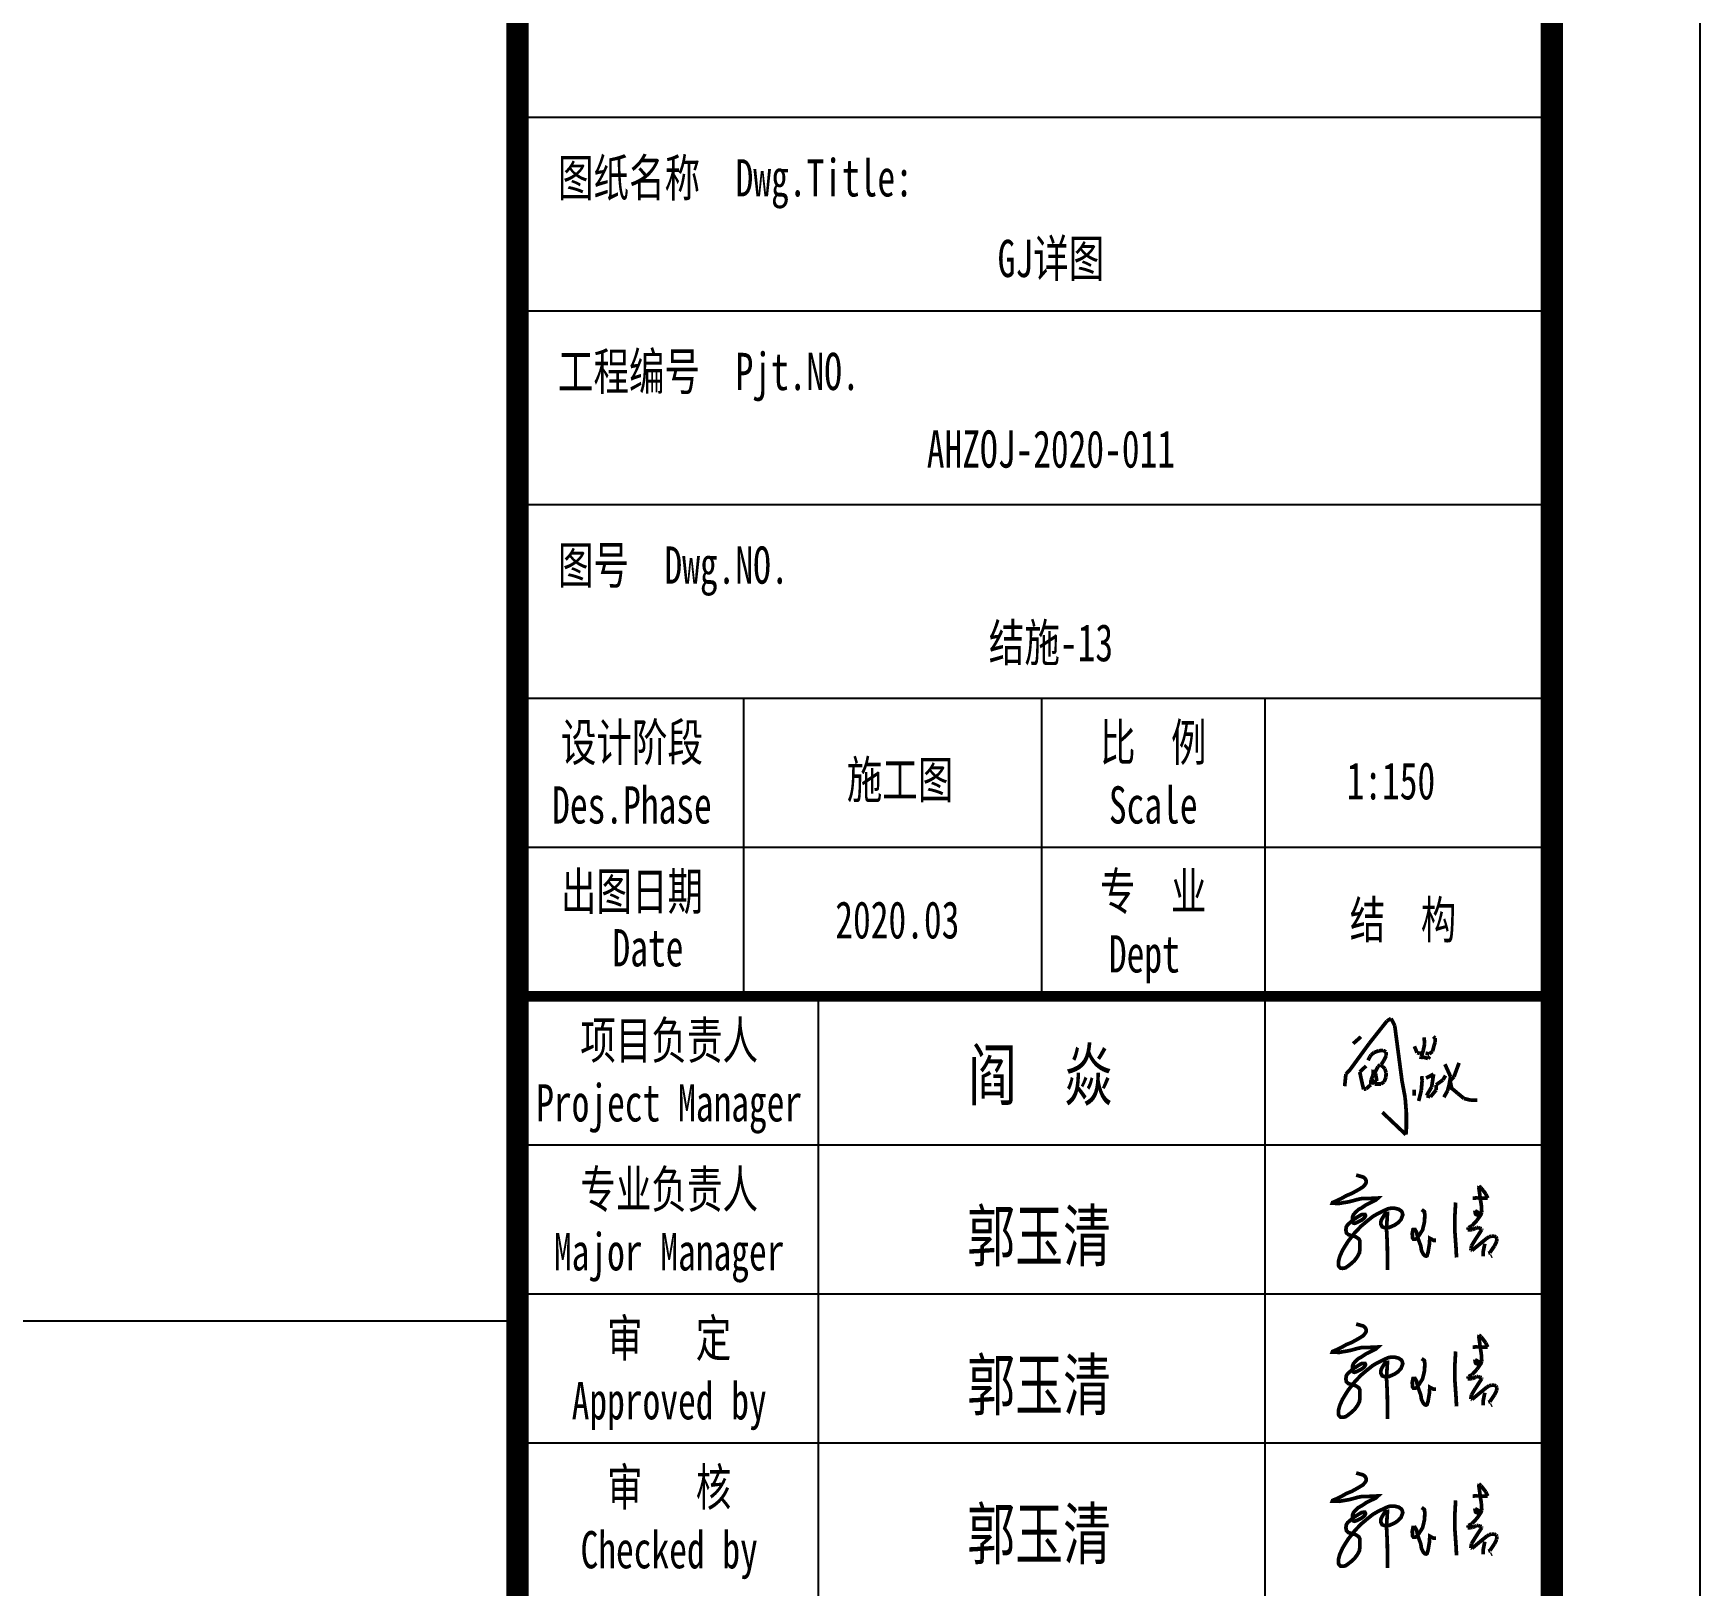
# Model space of a CAD drawing. Extents: x 180850 to 1399066, y 48356 to 327880.
# Drawn here: x 1387106 to 1399066, y 146058 to 157198 of the extents above; entities that cross this region are included whole.
import ezdxf
from ezdxf.enums import TextEntityAlignment as Align

# ---------------------------------------------------------------- set-up
doc = ezdxf.new("R2010")
doc.units = 0
doc.header["$LTSCALE"] = 1000
for name, color, linetype in [('AXIS', 3, 'Continuous'), ('PUB_TEXT', 7, 'Continuous'), ('PUB_TITLE', 4, 'Continuous'), ('填充', 251, 'Continuous')]:
    doc.layers.add(name, color=color, linetype=linetype)
doc.styles.add('_gyy_title_ST', font='', dxfattribs={"width": 0.8})
doc.styles.get('_gyy_title_ST').set_extended_font_data('SimSun')

# ---------------------------------------------------------------- blocks, each defined once
blk = doc.blocks.new('asdf')
at = {"color": 2, "lineweight": 25, "const_width": 25}
for points in [[(2531310, 1895199), (2531428, 1895348)], [(2531428, 1895348), (2531455, 1895365)], [(2531455, 1895365), (2531480, 1895318)], [(2531201, 1895196), (2531253, 1895242)], [(2531480, 1895318), (2531529, 1894945)], [(2531677, 1895238), (2531681, 1895194)], [(2531740, 1895244), (2531751, 1895233)], [(2531751, 1895233), (2531751, 1895205)], [(2531180, 1895021), (2531310, 1895199)], [(2531301, 1895084), (2531314, 1895109)], [(2531314, 1895109), (2531322, 1895121)], [(2531322, 1895121), (2531341, 1895136)], [(2531341, 1895136), (2531372, 1895148)], [(2531372, 1895148), (2531403, 1895151)], [(2531403, 1895151), (2531421, 1895140)], [(2531423, 1895114), (2531407, 1895082)], [(2531421, 1895140), (2531423, 1895114)], [(2531612, 1895178), (2531630, 1895135)], [(2531630, 1895135), (2531645, 1895132)], [(2531645, 1895132), (2531659, 1895133)], [(2531658, 1895106), (2531656, 1895092)], [(2531671, 1895149), (2531658, 1895106)], [(2531671, 1895106), (2531703, 1895096)], [(2531681, 1895194), (2531671, 1895149)], [(2531712, 1895127), (2531687, 1895132)], [(2531703, 1895096), (2531716, 1895110)], [(2531734, 1895144), (2531712, 1895127)], [(2531744, 1895184), (2531734, 1895144)], [(2531751, 1895205), (2531744, 1895184)], [(2531144, 1894910), (2531152, 1894991)], [(2531152, 1894991), (2531180, 1895021)], [(2531288, 1895046), (2531245, 1895006)], [(2531245, 1895006), (2531261, 1894932)], [(2531334, 1894984), (2531336, 1895022)], [(2531345, 1894996), (2531367, 1895042)], [(2531360, 1894945), (2531351, 1894996)], [(2531367, 1895042), (2531382, 1895054)], [(2531382, 1895054), (2531401, 1895042)], [(2531407, 1895082), (2531389, 1895056)], [(2531401, 1895042), (2531414, 1895027)], [(2531414, 1895027), (2531422, 1895000)], [(2531422, 1895000), (2531421, 1894971)], [(2531690, 1894965), (2531741, 1894991)], [(2531741, 1894991), (2531728, 1894906)], [(2531817, 1895058), (2531855, 1894974)], [(2531912, 1895067), (2531878, 1894974)], [(2531261, 1894932), (2531271, 1894889)], [(2531271, 1894889), (2531288, 1894893)], [(2531288, 1894893), (2531319, 1894920)], [(2531319, 1894920), (2531321, 1894951)], [(2531321, 1894951), (2531334, 1894984)], [(2531338, 1894938), (2531326, 1894956)], [(2531346, 1894925), (2531338, 1894938)], [(2531339, 1894936), (2531360, 1894945)], [(2531387, 1894925), (2531346, 1894925)], [(2531409, 1894940), (2531387, 1894925)], [(2531421, 1894971), (2531409, 1894940)], [(2531529, 1894945), (2531550, 1894833)], [(2531610, 1894887), (2531611, 1894847)], [(2531658, 1894880), (2531641, 1894811)], [(2531664, 1894948), (2531658, 1894880)], [(2531661, 1894978), (2531664, 1894948)], [(2531728, 1894906), (2531694, 1894847)], [(2531720, 1894839), (2531758, 1894885)], [(2531758, 1894919), (2531804, 1894953)], [(2531758, 1894885), (2531758, 1894919)], [(2531804, 1894953), (2531821, 1894982)], [(2531835, 1894880), (2531810, 1894836)], [(2531845, 1894919), (2531835, 1894880)], [(2531855, 1894974), (2531845, 1894919)], [(2531855, 1894949), (2531853, 1894942)], [(2531853, 1894942), (2531864, 1894888)], [(2531878, 1894974), (2531855, 1894949)], [(2531862, 1894897), (2531907, 1894859)], [(2531550, 1894833), (2531558, 1894732)], [(2531694, 1894847), (2531720, 1894839)], [(2531907, 1894859), (2531945, 1894828)], [(2531945, 1894828), (2531993, 1894816)], [(2531993, 1894816), (2532034, 1894816)], [(2531555, 1894585), (2531397, 1894735)], [(2531558, 1894732), (2531558, 1894626)], [(2531558, 1894626), (2531555, 1894585)]]:
    blk.add_lwpolyline(points, dxfattribs=at)
blk = doc.blocks.new('wfadf')
at = {"color": 2, "lineweight": 25, "const_width": 25}
for points in [[(2531221, 1893280), (2531268, 1893267), (2531280, 1893258), (2531285, 1893250), (2531289, 1893239), (2531287, 1893226), (2531279, 1893214), (2531266, 1893200), (2531240, 1893184), (2531192, 1893157), (2531155, 1893142), (2531122, 1893123), (2531089, 1893107), (2531063, 1893096), (2531061, 1893091), (2531109, 1893090), (2531136, 1893095), (2531162, 1893099), (2531182, 1893103), (2531204, 1893109), (2531229, 1893116), (2531261, 1893123), (2531306, 1893123), (2531348, 1893125), (2531368, 1893126), (2531354, 1893113), (2531289, 1893081), (2531258, 1893060), (2531236, 1893048), (2531213, 1893026), (2531203, 1893014), (2531197, 1892999), (2531197, 1892980), (2531197, 1892967), (2531201, 1892959), (2531209, 1892956), (2531223, 1892960), (2531255, 1892976), (2531265, 1892983), (2531278, 1892994), (2531283, 1893005), (2531283, 1893010), (2531280, 1893016), (2531268, 1893016), (2531256, 1893014), (2531231, 1892999), (2531206, 1892983), (2531187, 1892967), (2531163, 1892946), (2531155, 1892932), (2531152, 1892912), (2531156, 1892892), (2531169, 1892880), (2531194, 1892873), (2531218, 1892866), (2531239, 1892852), (2531246, 1892838), (2531245, 1892809), (2531246, 1892782), (2531243, 1892758), (2531229, 1892732), (2531210, 1892706), (2531188, 1892686), (2531165, 1892668), (2531149, 1892657), (2531130, 1892654), (2531116, 1892655), (2531107, 1892664), (2531102, 1892674), (2531102, 1892689), (2531104, 1892708), (2531111, 1892733), (2531129, 1892774), (2531149, 1892807), (2531168, 1892837), (2531190, 1892865), (2531212, 1892893), (2531255, 1892938), (2531298, 1892974), (2531333, 1893002), (2531366, 1893021), (2531413, 1893044), (2531436, 1893054), (2531455, 1893058), (2531478, 1893058), (2531506, 1893051), (2531525, 1893038), (2531531, 1893026), (2531534, 1893013), (2531528, 1892997), (2531522, 1892981), (2531502, 1892960), (2531479, 1892944), (2531442, 1892928), (2531413, 1892927), (2531395, 1892933), (2531387, 1892949), (2531386, 1892964), (2531390, 1892977), (2531398, 1892992), (2531412, 1893015), (2531422, 1893021), (2531431, 1893022), (2531425, 1892920), (2531430, 1892817), (2531432, 1892667), (2531432, 1892642)], [(2532045, 1893207), (2532044, 1893200)], [(2532044, 1893200), (2532056, 1893113)], [(2532059, 1893195), (2532045, 1893207)], [(2531889, 1893096), (2531883, 1892990), (2531884, 1892899), (2531891, 1892801), (2531895, 1892727)], [(2532003, 1893125), (2532035, 1893127)], [(2532035, 1893127), (2532056, 1893125)], [(2532056, 1893125), (2532090, 1893125)], [(2532056, 1893113), (2532062, 1893074)], [(2532075, 1893175), (2532059, 1893195)], [(2532091, 1893154), (2532075, 1893175)], [(2532090, 1893125), (2532105, 1893125)], [(2532105, 1893125), (2532091, 1893154)], [(2531661, 1893048), (2531679, 1893035), (2531682, 1893015), (2531680, 1892967), (2531667, 1892912), (2531644, 1892876), (2531631, 1892856), (2531618, 1892849), (2531606, 1892849), (2531599, 1892860), (2531598, 1892890), (2531603, 1892914), (2531616, 1892915), (2531626, 1892898), (2531636, 1892856), (2531655, 1892804), (2531659, 1892776), (2531664, 1892764), (2531672, 1892749), (2531680, 1892740), (2531686, 1892737), (2531691, 1892736), (2531697, 1892739), (2531704, 1892762), (2531713, 1892817), (2531715, 1892846), (2531715, 1892856), (2531741, 1892842), (2531758, 1892842)], [(2532033, 1892977), (2531999, 1892940)], [(2532019, 1893041), (2532060, 1893017)], [(2532020, 1893041), (2532019, 1893034), (2532020, 1893030), (2532021, 1893025), (2532022, 1893021), (2532024, 1893017), (2532028, 1893015), (2532030, 1893014), (2532052, 1893011), (2532057, 1893011)], [(2532060, 1893017), (2532033, 1892977)], [(2532064, 1893030), (2532057, 1893011)], [(2532062, 1893074), (2532064, 1893030)], [(2531975, 1892927), (2531970, 1892912)], [(2531970, 1892912), (2531986, 1892913)], [(2531999, 1892940), (2531975, 1892927)], [(2531986, 1892913), (2531999, 1892914)], [(2531999, 1892914), (2532006, 1892916)], [(2532006, 1892916), (2532021, 1892922)], [(2532021, 1892922), (2532026, 1892925)], [(2532055, 1892899), (2532021, 1892847)], [(2532026, 1892925), (2532030, 1892927)], [(2532030, 1892927), (2532039, 1892927)], [(2532039, 1892927), (2532055, 1892923)], [(2532055, 1892923), (2532063, 1892920)], [(2532064, 1892913), (2532055, 1892899)], [(2532063, 1892920), (2532064, 1892913)], [(2532100, 1892857), (2532115, 1892866)], [(2532115, 1892866), (2532132, 1892870)], [(2532132, 1892870), (2532148, 1892870)], [(2532148, 1892870), (2532160, 1892865)], [(2532160, 1892865), (2532166, 1892855)], [(2531992, 1892787), (2531992, 1892776)], [(2531992, 1892776), (2531999, 1892774)], [(2531996, 1892806), (2531992, 1892787)], [(2532021, 1892847), (2531996, 1892806)], [(2531999, 1892774), (2532017, 1892789)], [(2532017, 1892789), (2532063, 1892827)], [(2532063, 1892827), (2532100, 1892857)], [(2532085, 1892819), (2532074, 1892766), (2532074, 1892741), (2532074, 1892734)], [(2532119, 1892759), (2532108, 1892755)], [(2532129, 1892774), (2532119, 1892759)], [(2532150, 1892805), (2532129, 1892774)], [(2532164, 1892834), (2532150, 1892805)], [(2532166, 1892855), (2532164, 1892834)], [(2532133, 1892737), (2532125, 1892733)]]:
    blk.add_lwpolyline(points, dxfattribs=at)

msp = doc.modelspace()

# ---------------------------------------------------------------- linework, layer by layer
at = {"layer": 'AXIS'}
msp.add_line((1290267.38, 147959.33), (1390581.03, 147959.33), dxfattribs=at)
at = {"layer": 'PUB_TITLE'}
for p, q in [((1398083.72, 156594.37), (1390600.61, 156594.37)), ((1398083.72, 155204.65), (1390600.61, 155204.65)), ((1398083.72, 153814.93), (1390600.61, 153814.93)), ((1398083.72, 152425.21), (1390600.61, 152425.21)), ((1392204.14, 152425.21), (1392204.14, 150287.18)), ((1394342.16, 152425.21), (1394342.16, 150287.18)), ((1395945.69, 152425.21), (1395945.69, 142804.07)), ((1398083.72, 151356.19), (1390600.61, 151356.19)), ((1392738.64, 150287.18), (1392738.64, 142804.07)), ((1398083.72, 149218.16), (1390600.61, 149218.16)), ((1398083.72, 148149.14), (1390600.61, 148149.14)), ((1398083.72, 147080.13), (1390600.61, 147080.13))]:
    msp.add_line(p, q, dxfattribs=at)
msp.add_lwpolyline([(1287615.87, 198863.75), (1399065.87, 198863.81), (1399065.87, 135863.88), (1287615.87, 135863.81)], close=True, dxfattribs=at)
at = {"layer": 'PUB_TITLE', "const_width": 159.09}
for points in [[(1290267.38, 136924.42), (1290267.38, 197803.14), (1398005.26, 197803.21), (1398005.26, 136924.48)], [(1390581.03, 197803.21), (1398005.26, 197803.21), (1398005.26, 136924.48), (1390581.03, 136924.48)]]:
    msp.add_lwpolyline(points, close=True, dxfattribs=at)
at = {"layer": 'PUB_TITLE', "const_width": 74.83}
msp.add_lwpolyline([(1390600.61, 150287.18), (1398083.72, 150287.18)], dxfattribs=at)

# ---------------------------------------------------------------- block references
at = {"layer": '填充', "xscale": 1.06901559765, "yscale": 1.06901559765, "zscale": 1.06901559765}
for name, p in [('asdf', (-1309314.48, -1876046.55)), ('wfadf', (-1309314.48, -1874941.72)), ('wfadf', (-1309314.48, -1876010.73)), ('wfadf', (-1309314.48, -1877079.75))]:
    msp.add_blockref(name, p, dxfattribs=at)

# ---------------------------------------------------------------- texts
at = {"layer": 'PUB_TEXT', "color": 3, "style": '_gyy_title_ST', "width": 0.7}
for s, p in [('阎  焱', (1393817.84, 149542.43)), ('郭玉清', (1393808.17, 148387.71)), ('郭玉清', (1393808.17, 147318.7)), ('郭玉清', (1393808.17, 146249.68))]:
    msp.add_text(s, height=360.944, dxfattribs=at).set_placement(p)
at = {"layer": 'PUB_TITLE', "style": '_gyy_title_ST', "width": 0.7}
for s, p in [('图纸名称  Dwg.Title:', (1390871.12, 156027.79)), ('工程编号  Pjt.NO.', (1390871.12, 154638.07)), ('图号  Dwg.NO.', (1390871.12, 153248.35))]:
    msp.add_text(s, height=267.2536, dxfattribs=at).set_placement(p)
at = {"layer": 'PUB_TITLE', "color": 6, "style": '_gyy_title_ST', "width": 0.7}
for s, height, p in [('GJ详图', 267.254, (1394409.47, 155449.06)), ('AHZOJ-2020-011', 267.2536, (1394409.47, 154081.31))]:
    msp.add_text(s, height=height, dxfattribs=at).set_placement(p, align=Align.CENTER)
at = {"layer": 'PUB_TITLE', "color": 7, "style": '_gyy_title_ST', "width": 0.7}
for s, p in [('结施-13', (1394409.47, 152691.59)), ('施工图', (1393326.97, 151708.48)), ('1:150', (1396849.42, 151700.02)), ('2020.03', (1393307.19, 150702.33)), ('结  构', (1396936.84, 150702.33))]:
    msp.add_text(s, height=267.254, dxfattribs=at).set_placement(p, align=Align.CENTER)
at = {"layer": 'PUB_TITLE', "style": '_gyy_title_ST', "width": 0.7}
for s, height, p in [('设计阶段', 267.254, (1391402.38, 151976.22)), ('比  例', 267.254, (1395143.93, 151976.22)), ('Des.Phase', 267.254, (1391402.38, 151527.25)), ('Scale', 267.254, (1395143.93, 151527.25)), ('出图日期', 267.254, (1391402.38, 150907.2)), ('专  业', 267.254, (1395143.93, 150907.2)), ('Date', 267.254, (1391517.36, 150502.03)), ('Dept ', 267.254, (1395143.93, 150458.22)), ('项目负责人', 267.254, (1391669.63, 149838.19)), ('Project Manager', 267.2536, (1391669.63, 149389.2)), ('专业负责人', 267.254, (1391669.63, 148769.17)), ('Major Manager', 267.2536, (1391669.63, 148320.19)), ('审   定', 267.254, (1391669.64, 147700.16)), ('Approved by', 267.2536, (1391669.63, 147251.17)), ('审   核', 267.254, (1391669.64, 146631.14)), ('Checked by', 267.254, (1391669.63, 146182.16))]:
    msp.add_text(s, height=height, dxfattribs=at).set_placement(p, align=Align.CENTER)

doc.saveas('drawing.dxf')
